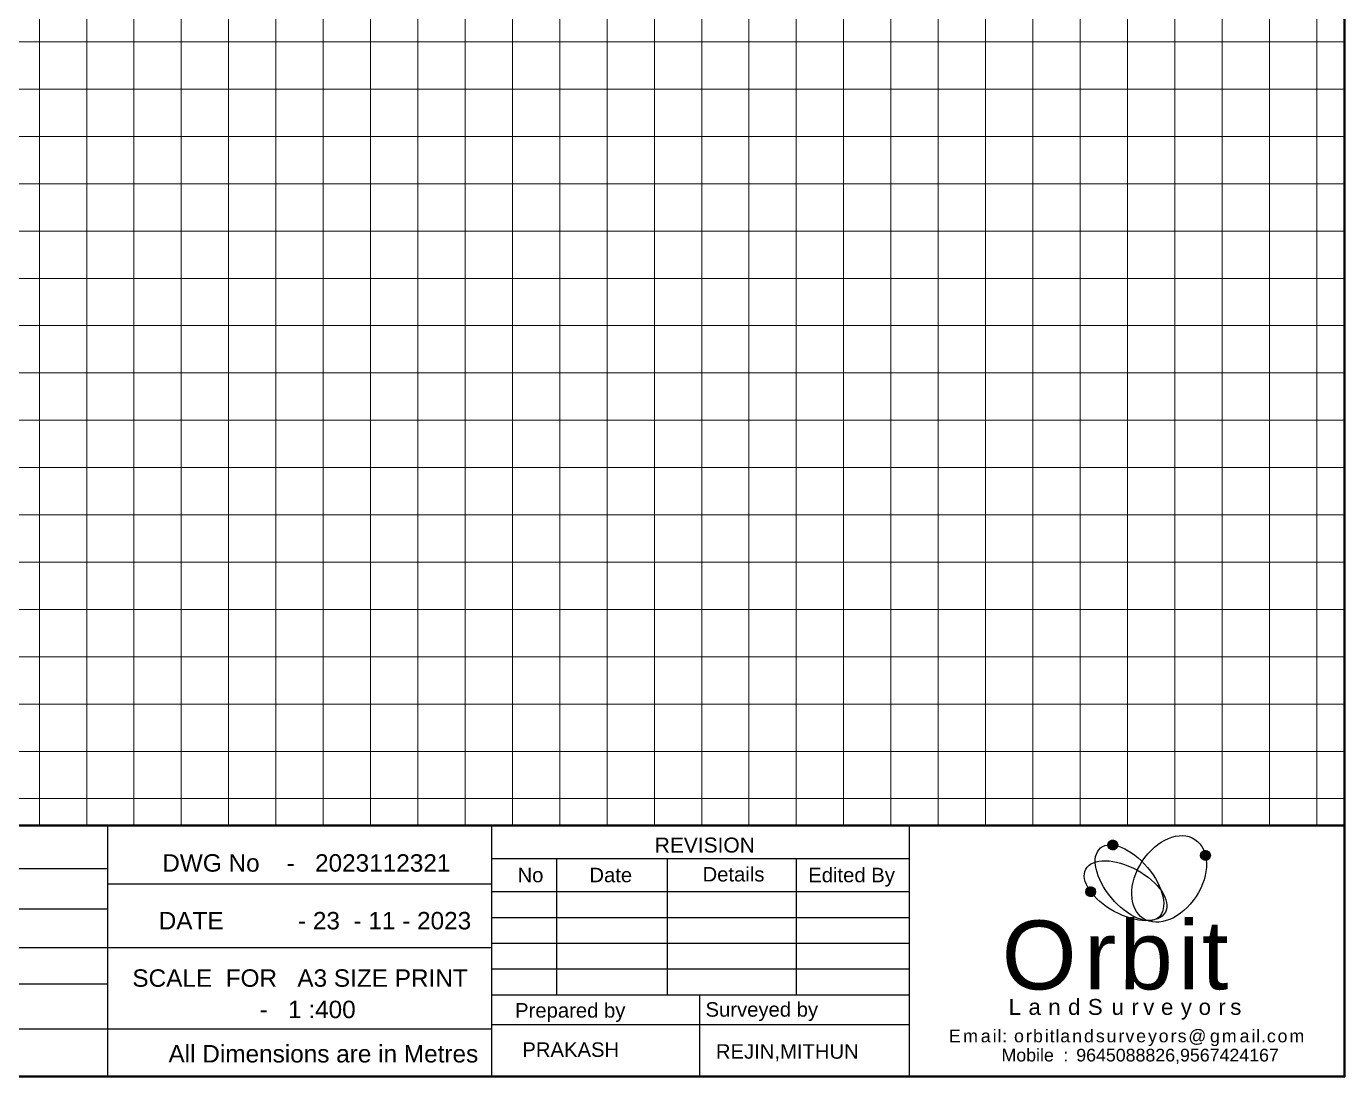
# Model space of a CAD drawing. Header units: millimetres. Extents: x 684983 to 685377, y 990360 to 990509.
# Drawn here: x 685165.4 to 685221.2, y 990360.3 to 990404.7 of the extents above; entities that cross this region are included whole.
import ezdxf
from ezdxf.enums import TextEntityAlignment as Align

# ---------------------------------------------------------------- set-up
doc = ezdxf.new("R2010")
doc.units = ezdxf.units.MM
doc.linetypes.add('1', pattern=[0])
for name, color, linetype, lineweight in [('frame', 104, 'Continuous', 9), ('grid', 8, 'Continuous', 9), ('orbit Surveyors', 7, 'Continuous', 18)]:
    doc.layers.add(name, color=color, linetype=linetype, lineweight=lineweight)
for name, color, linetype in [('LOGO', 7, '1'), ('orbit', 7, 'Continuous'), ('TITLE', 6, 'Continuous')]:
    doc.layers.add(name, color=color, linetype=linetype)
doc.styles.add('legend 2007', font='arial.ttf')
doc.styles.add('LOGO', font='arial.ttf')
doc.styles.add('ROMANS', font='arial.ttf')

# ---------------------------------------------------------------- blocks, each defined once
blk = doc.blocks.new('ORBIT')
at = {"layer": 'LOGO', "linetype": 'Continuous'}
h = blk.add_hatch(dxfattribs=at)
h.set_pattern_fill('ANSI31', color=1, scale=0.05, style=0)
h.set_pattern_definition([(45, (69.5929274, -2.057335), (-0.004419417382, 0.004419417382), [])])
h.paths.add_polyline_path([(1129.809, 1020.328, 1), (1130.222, 1020.328, 1)])
h = blk.add_hatch(dxfattribs=at)
h.set_pattern_fill('ANSI31', color=152, scale=0.05, style=0)
h.set_pattern_definition([(45, (73.51654, -2.499305), (-0.004419417382, 0.004419417382), [])])
h.paths.add_polyline_path([(1133.733, 1019.886, 1), (1134.146, 1019.886, 1)])
h = blk.add_hatch(dxfattribs=at)
h.set_pattern_fill('ANSI31', color=96, scale=0.05, style=0)
h.set_pattern_definition([(45, (68.6577063, -4.037437), (-0.004419417382, 0.004419417382), [])])
h.paths.add_polyline_path([(1128.874, 1018.348, 1), (1129.287, 1018.348, 1)])
at = {"layer": 'LOGO', "color": 1, "linetype": 'Continuous'}
blk.add_circle((1130.016, 1020.328), 0.207, dxfattribs=at)
at = {"layer": 'LOGO', "color": 152, "linetype": 'Continuous'}
blk.add_circle((1133.939, 1019.886), 0.207, dxfattribs=at)
at = {"layer": 'LOGO', "color": 96, "linetype": 'Continuous'}
blk.add_circle((1129.08, 1018.348), 0.207, dxfattribs=at)
at = {"layer": 'LOGO', "color": 152, "linetype": 'Continuous'}
blk.add_ellipse((1132.4, 1018.891), major_axis=(-1.094, -1.674), ratio=0.681406, dxfattribs=at)
at = {"layer": 'LOGO', "color": 1, "linetype": 'Continuous'}
blk.add_ellipse((1130.722, 1018.731), major_axis=(1.229, -1.471), ratio=0.521784, dxfattribs=at)
at = {"layer": 'LOGO', "color": 96, "linetype": 'Continuous'}
blk.add_ellipse((1130.558, 1018.392), major_axis=(1.682, -0.914), ratio=0.522328, dxfattribs=at)
blk = doc.blocks.new('A$C056105BB')
at = {"layer": 'LOGO', "linetype": 'Continuous', "xscale": 0.7959038629083571, "yscale": 0.7959038629083571, "zscale": 0.7959038629083571}
blk.add_blockref('ORBIT', (-893.933, -804.606), dxfattribs=at)
at = {"color": 236, "insert": (1.71, 4.933), "char_height": 2.32123, "width": 16.92271, "attachment_point": 1, "style": 'LOGO'}
blk.add_mtext('{\\T1.1;\\C140;Orbit}', dxfattribs=at)
at = {"color": 126, "insert": (1.944, 2.29), "char_height": 0.53632, "width": 9.75725, "attachment_point": 1, "style": 'LOGO'}
blk.add_mtext('{\\T1.6;LandSurveyors}', dxfattribs=at)
at = {"layer": 'orbit Surveyors', "style": 'legend 2007'}
for s, height, p in [('Mobile', 0.4287, (1.702, 0.184)), (': ', 0.4287, (3.782, 0.184)), ('9645088826,9567424167', 0.42851, (4.22, 0.184))]:
    blk.add_text(s, height=height, dxfattribs=at).set_placement(p)
at = {"layer": 'orbit Surveyors', "insert": (5.964, 1.258), "char_height": 0.42866, "width": 18.10255, "attachment_point": 2, "style": 'legend 2007'}
blk.add_mtext('{\\T1.2;E\\fArial|b0|i0|c238|p34;mail: \\fArial|b0|i0|c0|p34;orbitlandsurveyors@gmail.com}', dxfattribs=at)

msp = doc.modelspace()

# ---------------------------------------------------------------- linework, layer by layer
at = {"lineweight": 40}
msp.add_line((685150.928, 990370.9), (685221.159, 990370.9), dxfattribs=at)
for p, q in [((685168.851, 990370.9), (685168.851, 990360.285)), ((685185.093, 990370.9), (685185.093, 990360.285)), ((685202.745, 990370.9), (685202.745, 990360.285)), ((685221.159, 990370.9), (685221.159, 990360.285)), ((685118.727, 990360.285), (685221.159, 990360.285))]:
    msp.add_line(p, q)
msp.add_lwpolyline([(685118.727, 990360.285), (685221.159, 990360.285), (685221.159, 990509.155), (685118.727, 990509.155)], close=True, dxfattribs=at)
at = {"layer": 'grid'}
for p, q in [((685165.977, 990509.155), (685165.977, 990370.9)), ((685167.977, 990509.155), (685167.977, 990370.9)), ((685169.977, 990509.155), (685169.977, 990370.9)), ((685171.977, 990509.155), (685171.977, 990370.9)), ((685173.977, 990509.155), (685173.977, 990370.9)), ((685175.977, 990509.155), (685175.977, 990370.9)), ((685177.977, 990509.155), (685177.977, 990370.9)), ((685179.977, 990509.155), (685179.977, 990370.9)), ((685181.977, 990509.155), (685181.977, 990370.9)), ((685183.977, 990509.155), (685183.977, 990370.9)), ((685185.977, 990509.155), (685185.977, 990370.9)), ((685187.977, 990509.155), (685187.977, 990370.9)), ((685189.977, 990509.155), (685189.977, 990370.9)), ((685191.977, 990509.155), (685191.977, 990370.9)), ((685193.977, 990509.155), (685193.977, 990370.9)), ((685195.977, 990509.155), (685195.977, 990370.9)), ((685197.977, 990509.155), (685197.977, 990370.9)), ((685199.977, 990509.155), (685199.977, 990370.9)), ((685201.977, 990509.155), (685201.977, 990370.9)), ((685203.977, 990509.155), (685203.977, 990370.9)), ((685205.977, 990509.155), (685205.977, 990370.9)), ((685207.977, 990509.155), (685207.977, 990370.9)), ((685209.977, 990509.155), (685209.977, 990370.9)), ((685211.977, 990509.155), (685211.977, 990370.9)), ((685213.977, 990509.155), (685213.977, 990370.9)), ((685215.977, 990509.155), (685215.977, 990370.9)), ((685217.977, 990509.155), (685217.977, 990370.9)), ((685219.977, 990509.155), (685219.977, 990370.9)), ((685221.159, 990404.038), (685118.727, 990404.038)), ((685221.159, 990402.038), (685118.727, 990402.038)), ((685221.159, 990400.038), (685118.727, 990400.038)), ((685221.159, 990398.038), (685118.727, 990398.038)), ((685221.159, 990396.038), (685118.727, 990396.038)), ((685221.159, 990394.038), (685118.727, 990394.038)), ((685221.159, 990392.038), (685118.727, 990392.038)), ((685221.159, 990390.038), (685118.727, 990390.038)), ((685221.159, 990388.038), (685118.727, 990388.038)), ((685221.159, 990386.038), (685118.727, 990386.038)), ((685221.159, 990384.038), (685118.727, 990384.038)), ((685221.159, 990382.038), (685118.727, 990382.038)), ((685221.159, 990380.038), (685118.727, 990380.038)), ((685221.159, 990378.038), (685118.727, 990378.038)), ((685221.159, 990376.038), (685150.928, 990376.038)), ((685221.159, 990374.038), (685150.928, 990374.038)), ((685221.159, 990372.038), (685150.928, 990372.038))]:
    msp.add_line(p, q, dxfattribs=at)
at = {"layer": 'TITLE', "color": 8}
for p, q in [((685185.093, 990369.504), (685202.745, 990369.504)), ((685187.84, 990369.504), (685187.84, 990363.749)), ((685192.52, 990369.504), (685192.52, 990363.749)), ((685197.973, 990369.504), (685197.973, 990363.749)), ((685168.851, 990369.066), (685150.928, 990369.066)), ((685185.093, 990368.422), (685168.851, 990368.422)), ((685185.093, 990368.108), (685202.745, 990368.108)), ((685168.851, 990367.367), (685150.928, 990367.367)), ((685185.093, 990367.018), (685202.745, 990367.018)), ((685168.851, 990365.727), (685150.928, 990365.727)), ((685185.093, 990365.727), (685168.851, 990365.727)), ((685185.093, 990365.928), (685202.745, 990365.928)), ((685185.093, 990364.839), (685202.745, 990364.839)), ((685168.851, 990364.191), (685150.928, 990364.191)), ((685185.093, 990363.749), (685202.745, 990363.749)), ((685193.902, 990360.285), (685193.902, 990363.749)), ((685185.093, 990362.287), (685150.928, 990362.287)), ((685185.093, 990362.487), (685202.745, 990362.487))]:
    msp.add_line(p, q, dxfattribs=at)

# ---------------------------------------------------------------- block references
at = {"layer": 'orbit', "xscale": 1.255124416472207, "yscale": 1.255124416472207, "zscale": 1.255124416472207}
msp.add_blockref('A$C056105BB', (685204.516, 990360.695), dxfattribs=at)

# ---------------------------------------------------------------- texts
at = {"layer": 'frame', "linetype": 'Continuous', "style": 'legend 2007'}
for s, height, p in [('REVISION', 0.6342, (685191.992, 990369.76)), ('No', 0.6126, (685186.193, 990368.504)), ('Date', 0.6126, (685189.231, 990368.504)), ('Details', 0.6126, (685194.015, 990368.536)), ('Edited By', 0.6126, (685198.483, 990368.504)), ('PRAKASH', 0.6126, (685186.396, 990361.121)), ('REJIN,MITHUN', 0.61261, (685194.579, 990361.043))]:
    msp.add_text(s, height=height, dxfattribs=at).set_placement(p)
at = {"layer": 'frame', "color": 1, "linetype": 'Continuous', "style": 'legend 2007'}
for s, p in [('Prepared by', (685186.09, 990362.781)), ('Surveyed by', (685194.141, 990362.82))]:
    msp.add_text(s, height=0.61261, dxfattribs=at).set_placement(p)
at = {"layer": 'TITLE', "color": 7, "style": 'ROMANS'}
for s, p in [('DWG No    -   2023112321', (685171.173, 990368.952)), ('DATE           - 23  - 11 - 2023', (685171.023, 990366.512)), (' SCALE  FOR   A3 SIZE PRINT', (685169.622, 990364.085)), ('All Dimensions are in Metres', (685171.436, 990360.885))]:
    msp.add_text(s, height=0.73661, dxfattribs=at).set_placement(p)
msp.add_text('          -   1 :400', height=0.73661, dxfattribs=at).set_placement((685175.89, 990363.127), align=Align.MIDDLE_CENTER)

doc.saveas('drawing.dxf')
